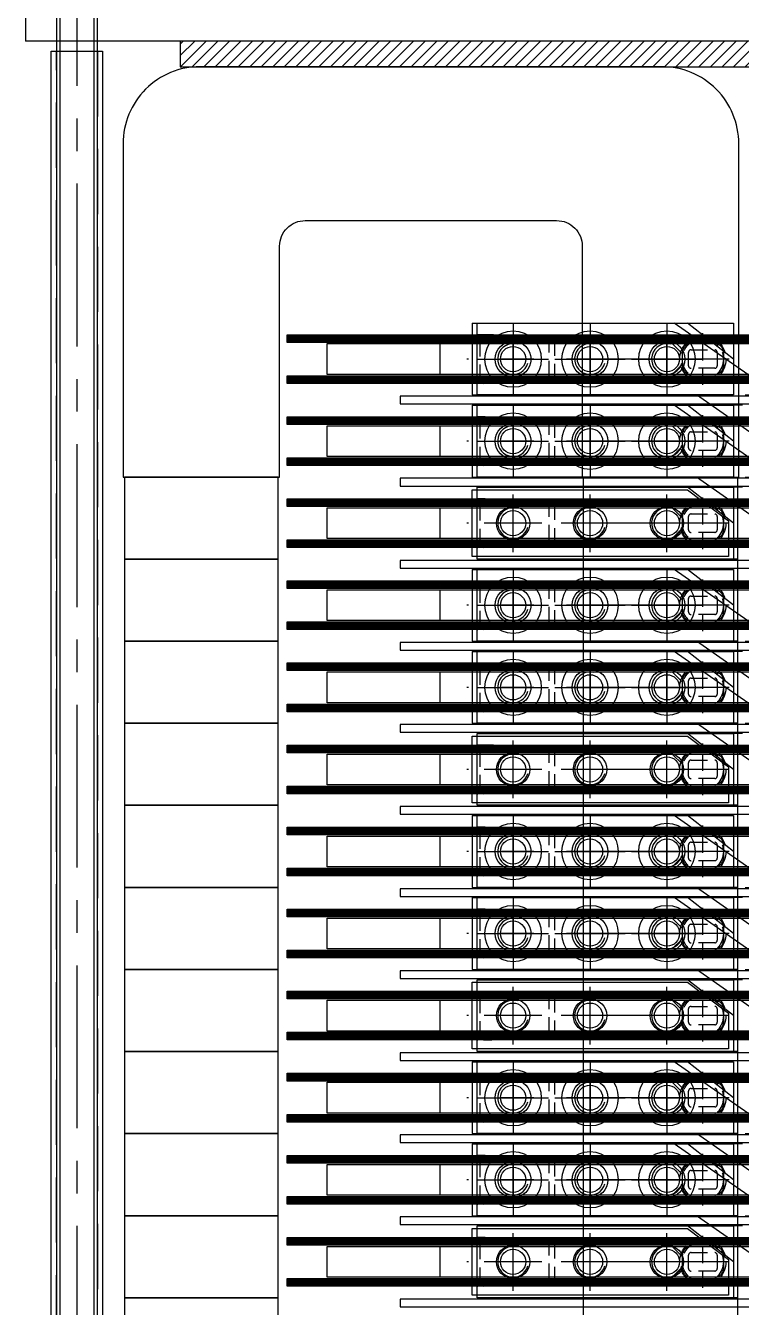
# Model space of a CAD drawing. Header units: millimetres. Extents: x 282 to 14566, y -4134 to 5341.
# Drawn here: x 9202.7 to 9342.2, y 1000.8 to 1250.6 of the extents above; entities that cross this region are included whole.
import ezdxf

# ---------------------------------------------------------------- set-up
doc = ezdxf.new("R2010")
doc.units = ezdxf.units.MM
for name, pattern in [('CENTER', [50.8, 31.75, -6.35, 6.35, -6.35]), ('CENTER2', [28.575, 19.05, -3.175, 3.175, -3.175]), ('HIDDEN', [9.525, 6.35, -3.175]), ('HIDDEN2', [4.7625, 3.175, -1.5875]), ('HIDDENX2', [19.05, 12.7, -6.35])]:
    doc.linetypes.add(name, pattern=pattern)
doc.layers.add('CENTER', color=1, linetype='CENTER')
doc.layers.add('THIN', color=3, linetype='Continuous')

# ---------------------------------------------------------------- blocks, each defined once
blk = doc.blocks.new('A$C429828F3')
at = {"color": 250}
blk.add_lwpolyline([(-182, 432), (-151.5, 432), (-151.5, 477, -0.414214), (-146.5, 482), (-97.5, 482, -0.414214), (-92.5, 477), (-92.5, 432), (-62, 432), (-62, 497, 0.414214), (-77, 512), (-167, 512, 0.414214), (-182, 497)], format="xyb", close=True, dxfattribs=at)
for points in [[(-181.75, 416), (-151.75, 416), (-151.75, 432), (-181.75, 432), (-181.75, 416)], [(-62.25, 416), (-92.25, 416), (-92.25, 432), (-62.25, 432), (-62.25, 416)], [(-181.75, 400), (-151.75, 400), (-151.75, 416), (-181.75, 416), (-181.75, 400)], [(-62.25, 400), (-92.25, 400), (-92.25, 416), (-62.25, 416), (-62.25, 400)], [(-181.75, 384), (-151.75, 384), (-151.75, 400), (-181.75, 400), (-181.75, 384)], [(-62.25, 384), (-92.25, 384), (-92.25, 400), (-62.25, 400), (-62.25, 384)], [(-181.75, 368), (-151.75, 368), (-151.75, 384), (-181.75, 384), (-181.75, 368)], [(-62.25, 368), (-92.25, 368), (-92.25, 384), (-62.25, 384), (-62.25, 368)], [(-181.75, 352), (-151.75, 352), (-151.75, 368), (-181.75, 368), (-181.75, 352)], [(-62.25, 352), (-92.25, 352), (-92.25, 368), (-62.25, 368), (-62.25, 352)], [(-181.75, 336), (-151.75, 336), (-151.75, 352), (-181.75, 352), (-181.75, 336)], [(-62.25, 336), (-92.25, 336), (-92.25, 352), (-62.25, 352), (-62.25, 336)], [(-181.75, 320), (-151.75, 320), (-151.75, 336), (-181.75, 336), (-181.75, 320)], [(-62.25, 320), (-92.25, 320), (-92.25, 336), (-62.25, 336), (-62.25, 320)], [(-181.75, 304), (-151.75, 304), (-151.75, 320), (-181.75, 320), (-181.75, 304)], [(-62.25, 304), (-92.25, 304), (-92.25, 320), (-62.25, 320), (-62.25, 304)], [(-181.75, 288), (-151.75, 288), (-151.75, 304), (-181.75, 304), (-181.75, 288)], [(-62.25, 288), (-92.25, 288), (-92.25, 304), (-62.25, 304), (-62.25, 288)], [(-181.75, 272), (-151.75, 272), (-151.75, 288), (-181.75, 288), (-181.75, 272)], [(-62.25, 272), (-92.25, 272), (-92.25, 288), (-62.25, 288), (-62.25, 272)], [(-181.75, 256), (-151.75, 256), (-151.75, 272), (-181.75, 272), (-181.75, 256)], [(-62.25, 256), (-92.25, 256), (-92.25, 272), (-62.25, 272), (-62.25, 256)]]:
    blk.add_lwpolyline(points, dxfattribs=at)
blk = doc.blocks.new('A$C45CF31D8')
at = {"color": 250}
for p, q in [((-104, 416), (-104, 430)), ((-104, 430), (-54, 430)), ((-54, 423), (-63, 430)), ((-54, 430), (-54, 416)), ((-141, 427.5, 0), (-141, 427.75, 0)), ((-141, 427.75, 0), (37, 427.75, 0)), ((-141, 427.25, 0), (-141, 427.5, 0)), ((-141, 427.5, 0), (37, 427.5, 0)), ((37, 427.5, 0), (-141, 427.5, 0)), ((37, 427.25, 0), (-141, 427.25, 0)), ((-141, 427, 0), (-141, 427.25, 0)), ((-141, 427.25, 0), (37, 427.25, 0)), ((-141, 426.75, 0), (-141, 427, 0)), ((-141, 427, 0), (37, 427, 0)), ((37, 427, 0), (-141, 427, 0)), ((-141, 426.5, 0), (-141, 426.75, 0)), ((-141, 426.75, 0), (37, 426.75, 0)), ((37, 426.75, 0), (-141, 426.75, 0)), ((-141, 426.25, 0), (-141, 426.5, 0)), ((-141, 426.5, 0), (37, 426.5, 0)), ((37, 426.5, 0), (-141, 426.5, 0)), ((37, 426.25, 0), (-141, 426.25, 0)), ((-111.25, 426), (-111.25, 420)), ((-141, 419.5, 0), (-141, 419.75, 0)), ((-141, 419.75, 0), (37, 419.75, 0)), ((-141, 419.25, 0), (-141, 419.5, 0)), ((-141, 419.5, 0), (37, 419.5, 0)), ((37, 419.5, 0), (-141, 419.5, 0)), ((37, 419.25, 0), (-141, 419.25, 0)), ((-141, 419, 0), (-141, 419.25, 0)), ((-141, 419.25, 0), (37, 419.25, 0)), ((-141, 418.75, 0), (-141, 419, 0)), ((-141, 419, 0), (37, 419, 0)), ((37, 419, 0), (-141, 419, 0)), ((37, 418.75, 0), (-141, 418.75, 0)), ((-141, 418.5, 0), (-141, 418.75, 0)), ((-141, 418.75, 0), (37, 418.75, 0)), ((-141, 418.25, 0), (-141, 418.5, 0)), ((-141, 418.5, 0), (37, 418.5, 0)), ((37, 418.5, 0), (-141, 418.5, 0)), ((37, 418.25, 0), (-141, 418.25, 0)), ((15, 415.75), (-119, 415.75)), ((-119, 415.75), (-119, 414.25)), ((-54, 416), (-104, 416)), ((-119, 414.25), (15, 414.25)), ((-104, 400), (-104, 414)), ((-104, 414), (-54, 414)), ((-54, 407), (-63, 414)), ((-54, 414), (-54, 400)), ((-141, 411.5, 0), (-141, 411.75, 0)), ((-141, 411.75, 0), (37, 411.75, 0)), ((-141, 411.25, 0), (-141, 411.5, 0)), ((-141, 411.5, 0), (37, 411.5, 0)), ((37, 411.5, 0), (-141, 411.5, 0)), ((37, 411.25, 0), (-141, 411.25, 0)), ((-141, 411, 0), (-141, 411.25, 0)), ((-141, 411.25, 0), (37, 411.25, 0)), ((-141, 410.75, 0), (-141, 411, 0)), ((-141, 411, 0), (37, 411, 0)), ((37, 411, 0), (-141, 411, 0)), ((-141, 410.5, 0), (-141, 410.75, 0)), ((-141, 410.75, 0), (37, 410.75, 0)), ((37, 410.75, 0), (-141, 410.75, 0)), ((-141, 410.25, 0), (-141, 410.5, 0)), ((-141, 410.5, 0), (37, 410.5, 0)), ((37, 410.5, 0), (-141, 410.5, 0)), ((37, 410.25, 0), (-141, 410.25, 0)), ((-111.25, 410), (-111.25, 404)), ((-141, 403.5, 0), (-141, 403.75, 0)), ((-141, 403.75, 0), (37, 403.75, 0)), ((-141, 403.25, 0), (-141, 403.5, 0)), ((-141, 403.5, 0), (37, 403.5, 0)), ((37, 403.5, 0), (-141, 403.5, 0)), ((37, 403.25, 0), (-141, 403.25, 0)), ((-141, 403, 0), (-141, 403.25, 0)), ((-141, 403.25, 0), (37, 403.25, 0)), ((-141, 402.75, 0), (-141, 403, 0)), ((-141, 403, 0), (37, 403, 0)), ((37, 403, 0), (-141, 403, 0)), ((37, 402.75, 0), (-141, 402.75, 0)), ((-141, 402.5, 0), (-141, 402.75, 0)), ((-141, 402.75, 0), (37, 402.75, 0)), ((-141, 402.25, 0), (-141, 402.5, 0)), ((-141, 402.5, 0), (37, 402.5, 0)), ((37, 402.5, 0), (-141, 402.5, 0)), ((37, 402.25, 0), (-141, 402.25, 0)), ((-54, 400), (-104, 400)), ((15, 399.75), (-119, 399.75)), ((-119, 399.75), (-119, 398.25)), ((-119, 398.25), (15, 398.25)), ((-104, 384), (-104, 398)), ((-104, 398), (-54, 398)), ((-54, 391), (-63, 398)), ((-54, 398), (-54, 384)), ((-141, 395.5, 0), (-141, 395.75, 0)), ((-141, 395.75, 0), (37, 395.75, 0)), ((-141, 395.25, 0), (-141, 395.5, 0)), ((-141, 395.5, 0), (37, 395.5, 0)), ((37, 395.5, 0), (-141, 395.5, 0)), ((37, 395.25, 0), (-141, 395.25, 0)), ((-141, 395, 0), (-141, 395.25, 0)), ((-141, 395.25, 0), (37, 395.25, 0)), ((-141, 394.75, 0), (-141, 395, 0)), ((-141, 395, 0), (37, 395, 0)), ((37, 395, 0), (-141, 395, 0)), ((-141, 394.5, 0), (-141, 394.75, 0)), ((-141, 394.75, 0), (37, 394.75, 0)), ((37, 394.75, 0), (-141, 394.75, 0)), ((-141, 394.25, 0), (-141, 394.5, 0)), ((-141, 394.5, 0), (37, 394.5, 0)), ((37, 394.5, 0), (-141, 394.5, 0)), ((37, 394.25, 0), (-141, 394.25, 0)), ((-111.25, 394), (-111.25, 388)), ((-141, 387.5, 0), (-141, 387.75, 0)), ((-141, 387.75, 0), (37, 387.75, 0)), ((-141, 387.25, 0), (-141, 387.5, 0)), ((-141, 387.5, 0), (37, 387.5, 0)), ((37, 387.5, 0), (-141, 387.5, 0)), ((37, 387.25, 0), (-141, 387.25, 0)), ((-141, 387, 0), (-141, 387.25, 0)), ((-141, 387.25, 0), (37, 387.25, 0)), ((-141, 386.75, 0), (-141, 387, 0)), ((-141, 387, 0), (37, 387, 0)), ((37, 387, 0), (-141, 387, 0)), ((37, 386.75, 0), (-141, 386.75, 0)), ((-141, 386.5, 0), (-141, 386.75, 0)), ((-141, 386.75, 0), (37, 386.75, 0)), ((-141, 386.25, 0), (-141, 386.5, 0)), ((-141, 386.5, 0), (37, 386.5, 0)), ((37, 386.5, 0), (-141, 386.5, 0)), ((37, 386.25, 0), (-141, 386.25, 0)), ((15, 383.75), (-119, 383.75)), ((-119, 383.75), (-119, 382.25)), ((-54, 384), (-104, 384)), ((-119, 382.25), (15, 382.25)), ((-104, 368), (-104, 382)), ((-104, 382), (-54, 382)), ((-54, 375), (-63, 382)), ((-54, 382), (-54, 368)), ((-141, 379.5, 0), (-141, 379.75, 0)), ((-141, 379.75, 0), (37, 379.75, 0)), ((-141, 379.25, 0), (-141, 379.5, 0)), ((-141, 379.5, 0), (37, 379.5, 0)), ((37, 379.5, 0), (-141, 379.5, 0)), ((37, 379.25, 0), (-141, 379.25, 0)), ((-141, 379, 0), (-141, 379.25, 0)), ((-141, 379.25, 0), (37, 379.25, 0)), ((-141, 378.75, 0), (-141, 379, 0)), ((-141, 379, 0), (37, 379, 0)), ((37, 379, 0), (-141, 379, 0)), ((-141, 378.5, 0), (-141, 378.75, 0)), ((-141, 378.75, 0), (37, 378.75, 0)), ((37, 378.75, 0), (-141, 378.75, 0)), ((-141, 378.25, 0), (-141, 378.5, 0)), ((-141, 378.5, 0), (37, 378.5, 0)), ((37, 378.5, 0), (-141, 378.5, 0)), ((37, 378.25, 0), (-141, 378.25, 0)), ((-111.25, 378), (-111.25, 372)), ((-141, 371.5, 0), (-141, 371.75, 0)), ((-141, 371.75, 0), (37, 371.75, 0)), ((-141, 371.25, 0), (-141, 371.5, 0)), ((-141, 371.5, 0), (37, 371.5, 0)), ((37, 371.5, 0), (-141, 371.5, 0)), ((37, 371.25, 0), (-141, 371.25, 0)), ((-141, 371, 0), (-141, 371.25, 0)), ((-141, 371.25, 0), (37, 371.25, 0)), ((-141, 370.75, 0), (-141, 371, 0)), ((-141, 371, 0), (37, 371, 0)), ((37, 371, 0), (-141, 371, 0)), ((37, 370.75, 0), (-141, 370.75, 0)), ((-141, 370.5, 0), (-141, 370.75, 0)), ((-141, 370.75, 0), (37, 370.75, 0)), ((-141, 370.25, 0), (-141, 370.5, 0)), ((-141, 370.5, 0), (37, 370.5, 0)), ((37, 370.5, 0), (-141, 370.5, 0)), ((37, 370.25, 0), (-141, 370.25, 0)), ((15, 367.75), (-119, 367.75)), ((-119, 367.75), (-119, 366.25)), ((-54, 368), (-104, 368)), ((-119, 366.25), (15, 366.25)), ((-104, 352), (-104, 366)), ((-104, 366), (-54, 366)), ((-54, 359), (-63, 366)), ((-54, 366), (-54, 352)), ((-141, 363.5, 0), (-141, 363.75, 0)), ((-141, 363.75, 0), (37, 363.75, 0)), ((-141, 363.25, 0), (-141, 363.5, 0)), ((-141, 363.5, 0), (37, 363.5, 0)), ((37, 363.5, 0), (-141, 363.5, 0)), ((37, 363.25, 0), (-141, 363.25, 0)), ((-141, 363, 0), (-141, 363.25, 0)), ((-141, 363.25, 0), (37, 363.25, 0)), ((-141, 362.75, 0), (-141, 363, 0)), ((-141, 363, 0), (37, 363, 0)), ((37, 363, 0), (-141, 363, 0)), ((-141, 362.5, 0), (-141, 362.75, 0)), ((-141, 362.75, 0), (37, 362.75, 0)), ((37, 362.75, 0), (-141, 362.75, 0)), ((-141, 362.25, 0), (-141, 362.5, 0)), ((-141, 362.5, 0), (37, 362.5, 0)), ((37, 362.5, 0), (-141, 362.5, 0)), ((37, 362.25, 0), (-141, 362.25, 0)), ((-111.25, 362), (-111.25, 356)), ((-141, 355.5, 0), (-141, 355.75, 0)), ((-141, 355.75, 0), (37, 355.75, 0)), ((-141, 355.25, 0), (-141, 355.5, 0)), ((-141, 355.5, 0), (37, 355.5, 0)), ((37, 355.5, 0), (-141, 355.5, 0)), ((37, 355.25, 0), (-141, 355.25, 0)), ((-141, 355, 0), (-141, 355.25, 0)), ((-141, 355.25, 0), (37, 355.25, 0)), ((-141, 354.75, 0), (-141, 355, 0)), ((-141, 355, 0), (37, 355, 0)), ((37, 355, 0), (-141, 355, 0)), ((37, 354.75, 0), (-141, 354.75, 0)), ((-141, 354.5, 0), (-141, 354.75, 0)), ((-141, 354.75, 0), (37, 354.75, 0)), ((-141, 354.25, 0), (-141, 354.5, 0)), ((-141, 354.5, 0), (37, 354.5, 0)), ((37, 354.5, 0), (-141, 354.5, 0)), ((37, 354.25, 0), (-141, 354.25, 0)), ((15, 351.75), (-119, 351.75)), ((-119, 351.75), (-119, 350.25)), ((-119, 350.25), (15, 350.25)), ((-54, 352), (-104, 352)), ((-104, 336), (-104, 350)), ((-104, 350), (-54, 350)), ((-54, 343), (-63, 350)), ((-54, 350), (-54, 336)), ((-141, 347.5, 0), (-141, 347.75, 0)), ((-141, 347.75, 0), (37, 347.75, 0)), ((-141, 347.25, 0), (-141, 347.5, 0)), ((-141, 347.5, 0), (37, 347.5, 0)), ((37, 347.5, 0), (-141, 347.5, 0)), ((37, 347.25, 0), (-141, 347.25, 0)), ((-141, 347, 0), (-141, 347.25, 0)), ((-141, 347.25, 0), (37, 347.25, 0)), ((-141, 346.75, 0), (-141, 347, 0)), ((-141, 347, 0), (37, 347, 0)), ((37, 347, 0), (-141, 347, 0)), ((-141, 346.5, 0), (-141, 346.75, 0)), ((-141, 346.75, 0), (37, 346.75, 0)), ((37, 346.75, 0), (-141, 346.75, 0)), ((-141, 346.25, 0), (-141, 346.5, 0)), ((-141, 346.5, 0), (37, 346.5, 0)), ((37, 346.5, 0), (-141, 346.5, 0)), ((37, 346.25, 0), (-141, 346.25, 0)), ((-111.25, 346), (-111.25, 340)), ((-141, 339.5, 0), (-141, 339.75, 0)), ((-141, 339.75, 0), (37, 339.75, 0)), ((-141, 339.25, 0), (-141, 339.5, 0)), ((-141, 339.5, 0), (37, 339.5, 0)), ((37, 339.5, 0), (-141, 339.5, 0)), ((37, 339.25, 0), (-141, 339.25, 0)), ((-141, 339, 0), (-141, 339.25, 0)), ((-141, 339.25, 0), (37, 339.25, 0)), ((-141, 338.75, 0), (-141, 339, 0)), ((-141, 339, 0), (37, 339, 0)), ((37, 339, 0), (-141, 339, 0)), ((37, 338.75, 0), (-141, 338.75, 0)), ((-141, 338.5, 0), (-141, 338.75, 0)), ((-141, 338.75, 0), (37, 338.75, 0)), ((-141, 338.25, 0), (-141, 338.5, 0)), ((-141, 338.5, 0), (37, 338.5, 0)), ((37, 338.5, 0), (-141, 338.5, 0)), ((37, 338.25, 0), (-141, 338.25, 0)), ((15, 335.75), (-119, 335.75)), ((-119, 335.75), (-119, 334.25)), ((-54, 336), (-104, 336)), ((-119, 334.25), (15, 334.25)), ((-104, 320), (-104, 334)), ((-104, 334), (-54, 334)), ((-54, 327), (-63, 334)), ((-54, 334), (-54, 320)), ((-141, 331.5, 0), (-141, 331.75, 0)), ((-141, 331.75, 0), (37, 331.75, 0)), ((-141, 331.25, 0), (-141, 331.5, 0)), ((-141, 331.5, 0), (37, 331.5, 0)), ((37, 331.5, 0), (-141, 331.5, 0)), ((37, 331.25, 0), (-141, 331.25, 0)), ((-141, 331, 0), (-141, 331.25, 0)), ((-141, 331.25, 0), (37, 331.25, 0)), ((-141, 330.75, 0), (-141, 331, 0)), ((-141, 331, 0), (37, 331, 0)), ((37, 331, 0), (-141, 331, 0)), ((-141, 330.5, 0), (-141, 330.75, 0)), ((-141, 330.75, 0), (37, 330.75, 0)), ((37, 330.75, 0), (-141, 330.75, 0)), ((-141, 330.25, 0), (-141, 330.5, 0)), ((-141, 330.5, 0), (37, 330.5, 0)), ((37, 330.5, 0), (-141, 330.5, 0)), ((37, 330.25, 0), (-141, 330.25, 0)), ((-111.25, 330), (-111.25, 324)), ((-141, 323.5, 0), (-141, 323.75, 0)), ((-141, 323.75, 0), (37, 323.75, 0)), ((-141, 323.25, 0), (-141, 323.5, 0)), ((-141, 323.5, 0), (37, 323.5, 0)), ((37, 323.5, 0), (-141, 323.5, 0)), ((37, 323.25, 0), (-141, 323.25, 0)), ((-141, 323, 0), (-141, 323.25, 0)), ((-141, 323.25, 0), (37, 323.25, 0)), ((-141, 322.75, 0), (-141, 323, 0)), ((-141, 323, 0), (37, 323, 0)), ((37, 323, 0), (-141, 323, 0)), ((37, 322.75, 0), (-141, 322.75, 0)), ((-141, 322.5, 0), (-141, 322.75, 0)), ((-141, 322.75, 0), (37, 322.75, 0)), ((-141, 322.25, 0), (-141, 322.5, 0)), ((-141, 322.5, 0), (37, 322.5, 0)), ((37, 322.5, 0), (-141, 322.5, 0)), ((37, 322.25, 0), (-141, 322.25, 0)), ((-54, 320), (-104, 320)), ((15, 319.75), (-119, 319.75)), ((-119, 319.75), (-119, 318.25)), ((-119, 318.25), (15, 318.25)), ((-104, 304), (-104, 318)), ((-104, 318), (-54, 318)), ((-54, 311), (-63, 318)), ((-54, 318), (-54, 304)), ((-141, 315.5, 0), (-141, 315.75, 0)), ((-141, 315.75, 0), (37, 315.75, 0)), ((-141, 315.25, 0), (-141, 315.5, 0)), ((-141, 315.5, 0), (37, 315.5, 0)), ((37, 315.5, 0), (-141, 315.5, 0)), ((37, 315.25, 0), (-141, 315.25, 0)), ((-141, 315, 0), (-141, 315.25, 0)), ((-141, 315.25, 0), (37, 315.25, 0)), ((-141, 314.75, 0), (-141, 315, 0)), ((-141, 315, 0), (37, 315, 0)), ((37, 315, 0), (-141, 315, 0)), ((-141, 314.5, 0), (-141, 314.75, 0)), ((-141, 314.75, 0), (37, 314.75, 0)), ((37, 314.75, 0), (-141, 314.75, 0)), ((-141, 314.25, 0), (-141, 314.5, 0)), ((-141, 314.5, 0), (37, 314.5, 0)), ((37, 314.5, 0), (-141, 314.5, 0)), ((37, 314.25, 0), (-141, 314.25, 0)), ((-111.25, 314), (-111.25, 308)), ((-141, 307.5, 0), (-141, 307.75, 0)), ((-141, 307.75, 0), (37, 307.75, 0)), ((-141, 307.25, 0), (-141, 307.5, 0)), ((-141, 307.5, 0), (37, 307.5, 0)), ((37, 307.5, 0), (-141, 307.5, 0)), ((37, 307.25, 0), (-141, 307.25, 0)), ((-141, 307, 0), (-141, 307.25, 0)), ((-141, 307.25, 0), (37, 307.25, 0)), ((-141, 306.75, 0), (-141, 307, 0)), ((-141, 307, 0), (37, 307, 0)), ((37, 307, 0), (-141, 307, 0)), ((37, 306.75, 0), (-141, 306.75, 0)), ((-141, 306.5, 0), (-141, 306.75, 0)), ((-141, 306.75, 0), (37, 306.75, 0)), ((-141, 306.25, 0), (-141, 306.5, 0)), ((-141, 306.5, 0), (37, 306.5, 0)), ((37, 306.5, 0), (-141, 306.5, 0)), ((37, 306.25, 0), (-141, 306.25, 0)), ((15, 303.75), (-119, 303.75)), ((-119, 303.75), (-119, 302.25)), ((-54, 304), (-104, 304)), ((-119, 302.25), (15, 302.25)), ((-104, 288), (-104, 302)), ((-104, 302), (-54, 302)), ((-54, 295), (-63, 302)), ((-54, 302), (-54, 288)), ((-141, 299.5, 0), (-141, 299.75, 0)), ((-141, 299.75, 0), (37, 299.75, 0)), ((-141, 299.25, 0), (-141, 299.5, 0)), ((-141, 299.5, 0), (37, 299.5, 0)), ((37, 299.5, 0), (-141, 299.5, 0)), ((37, 299.25, 0), (-141, 299.25, 0)), ((-141, 299, 0), (-141, 299.25, 0)), ((-141, 299.25, 0), (37, 299.25, 0)), ((-141, 298.75, 0), (-141, 299, 0)), ((-141, 299, 0), (37, 299, 0)), ((37, 299, 0), (-141, 299, 0)), ((-141, 298.5, 0), (-141, 298.75, 0)), ((-141, 298.75, 0), (37, 298.75, 0)), ((37, 298.75, 0), (-141, 298.75, 0)), ((-141, 298.25, 0), (-141, 298.5, 0)), ((-141, 298.5, 0), (37, 298.5, 0)), ((37, 298.5, 0), (-141, 298.5, 0)), ((37, 298.25, 0), (-141, 298.25, 0)), ((-111.25, 298), (-111.25, 292)), ((-141, 291.5, 0), (-141, 291.75, 0)), ((-141, 291.75, 0), (37, 291.75, 0)), ((-141, 291.25, 0), (-141, 291.5, 0)), ((-141, 291.5, 0), (37, 291.5, 0)), ((37, 291.5, 0), (-141, 291.5, 0)), ((37, 291.25, 0), (-141, 291.25, 0)), ((-141, 291, 0), (-141, 291.25, 0)), ((-141, 291.25, 0), (37, 291.25, 0)), ((-141, 290.75, 0), (-141, 291, 0)), ((-141, 291, 0), (37, 291, 0)), ((37, 291, 0), (-141, 291, 0)), ((37, 290.75, 0), (-141, 290.75, 0)), ((-141, 290.5, 0), (-141, 290.75, 0)), ((-141, 290.75, 0), (37, 290.75, 0)), ((-141, 290.25, 0), (-141, 290.5, 0)), ((-141, 290.5, 0), (37, 290.5, 0)), ((37, 290.5, 0), (-141, 290.5, 0)), ((37, 290.25, 0), (-141, 290.25, 0)), ((15, 287.75), (-119, 287.75)), ((-119, 287.75), (-119, 286.25)), ((-54, 288), (-104, 288)), ((-119, 286.25), (15, 286.25)), ((-104, 272), (-104, 286)), ((-104, 286), (-54, 286)), ((-54, 279), (-63, 286)), ((-54, 286), (-54, 272)), ((-141, 283.5, 0), (-141, 283.75, 0)), ((-141, 283.75, 0), (37, 283.75, 0)), ((-141, 283.25, 0), (-141, 283.5, 0)), ((-141, 283.5, 0), (37, 283.5, 0)), ((37, 283.5, 0), (-141, 283.5, 0)), ((37, 283.25, 0), (-141, 283.25, 0)), ((-141, 283, 0), (-141, 283.25, 0)), ((-141, 283.25, 0), (37, 283.25, 0)), ((-141, 282.75, 0), (-141, 283, 0)), ((-141, 283, 0), (37, 283, 0)), ((37, 283, 0), (-141, 283, 0)), ((-141, 282.5, 0), (-141, 282.75, 0)), ((-141, 282.75, 0), (37, 282.75, 0)), ((37, 282.75, 0), (-141, 282.75, 0)), ((-141, 282.25, 0), (-141, 282.5, 0)), ((-141, 282.5, 0), (37, 282.5, 0)), ((37, 282.5, 0), (-141, 282.5, 0)), ((37, 282.25, 0), (-141, 282.25, 0)), ((-111.25, 282), (-111.25, 276)), ((-141, 275.5, 0), (-141, 275.75, 0)), ((-141, 275.75, 0), (37, 275.75, 0)), ((-141, 275.25, 0), (-141, 275.5, 0)), ((-141, 275.5, 0), (37, 275.5, 0)), ((37, 275.5, 0), (-141, 275.5, 0)), ((37, 275.25, 0), (-141, 275.25, 0)), ((-141, 275, 0), (-141, 275.25, 0)), ((-141, 275.25, 0), (37, 275.25, 0)), ((-141, 274.75, 0), (-141, 275, 0)), ((-141, 275, 0), (37, 275, 0)), ((37, 275, 0), (-141, 275, 0)), ((37, 274.75, 0), (-141, 274.75, 0)), ((-141, 274.5, 0), (-141, 274.75, 0)), ((-141, 274.75, 0), (37, 274.75, 0)), ((-141, 274.25, 0), (-141, 274.5, 0)), ((-141, 274.5, 0), (37, 274.5, 0)), ((37, 274.5, 0), (-141, 274.5, 0)), ((37, 274.25, 0), (-141, 274.25, 0)), ((15, 271.75), (-119, 271.75)), ((-119, 271.75), (-119, 270.25)), ((-119, 270.25), (15, 270.25)), ((-54, 272), (-104, 272)), ((-104, 256), (-104, 270)), ((-104, 270), (-54, 270)), ((-54, 263), (-63, 270)), ((-54, 270), (-54, 256)), ((-141, 267.5, 0), (-141, 267.75, 0)), ((-141, 267.75, 0), (37, 267.75, 0)), ((-141, 267.25, 0), (-141, 267.5, 0)), ((-141, 267.5, 0), (37, 267.5, 0)), ((37, 267.5, 0), (-141, 267.5, 0)), ((37, 267.25, 0), (-141, 267.25, 0)), ((-141, 267, 0), (-141, 267.25, 0)), ((-141, 267.25, 0), (37, 267.25, 0)), ((-141, 266.75, 0), (-141, 267, 0)), ((-141, 267, 0), (37, 267, 0)), ((37, 267, 0), (-141, 267, 0)), ((-141, 266.5, 0), (-141, 266.75, 0)), ((-141, 266.75, 0), (37, 266.75, 0)), ((37, 266.75, 0), (-141, 266.75, 0)), ((-141, 266.25, 0), (-141, 266.5, 0)), ((-141, 266.5, 0), (37, 266.5, 0)), ((37, 266.5, 0), (-141, 266.5, 0)), ((37, 266.25, 0), (-141, 266.25, 0)), ((-111.25, 266), (-111.25, 260)), ((-141, 259.5, 0), (-141, 259.75, 0)), ((-141, 259.75, 0), (37, 259.75, 0)), ((-141, 259.25, 0), (-141, 259.5, 0)), ((-141, 259.5, 0), (37, 259.5, 0)), ((37, 259.5, 0), (-141, 259.5, 0)), ((37, 259.25, 0), (-141, 259.25, 0)), ((-141, 259, 0), (-141, 259.25, 0)), ((-141, 259.25, 0), (37, 259.25, 0)), ((-141, 258.75, 0), (-141, 259, 0)), ((-141, 259, 0), (37, 259, 0)), ((37, 259, 0), (-141, 259, 0)), ((37, 258.75, 0), (-141, 258.75, 0)), ((-141, 258.5, 0), (-141, 258.75, 0)), ((-141, 258.75, 0), (37, 258.75, 0)), ((-141, 258.25, 0), (-141, 258.5, 0)), ((-141, 258.5, 0), (37, 258.5, 0)), ((37, 258.5, 0), (-141, 258.5, 0)), ((37, 258.25, 0), (-141, 258.25, 0)), ((15, 255.75), (-119, 255.75)), ((-119, 255.75), (-119, 254.25)), ((-54, 256), (-104, 256)), ((-119, 254.25), (15, 254.25)), ((-104, 240), (-104, 254)), ((-104, 254), (-54, 254)), ((-54, 247), (-63, 254)), ((-54, 254), (-54, 240)), ((-141, 251.5, 0), (-141, 251.75, 0)), ((-141, 251.75, 0), (37, 251.75, 0)), ((-141, 251.25, 0), (-141, 251.5, 0)), ((-141, 251.5, 0), (37, 251.5, 0)), ((37, 251.5, 0), (-141, 251.5, 0)), ((37, 251.25, 0), (-141, 251.25, 0)), ((-141, 251, 0), (-141, 251.25, 0)), ((-141, 251.25, 0), (37, 251.25, 0)), ((-141, 250.75, 0), (-141, 251, 0)), ((-141, 251, 0), (37, 251, 0)), ((37, 251, 0), (-141, 251, 0)), ((-141, 250.5, 0), (-141, 250.75, 0)), ((-141, 250.75, 0), (37, 250.75, 0)), ((37, 250.75, 0), (-141, 250.75, 0)), ((-141, 250.25, 0), (-141, 250.5, 0)), ((-141, 250.5, 0), (37, 250.5, 0)), ((37, 250.5, 0), (-141, 250.5, 0)), ((37, 250.25, 0), (-141, 250.25, 0)), ((-111.25, 250), (-111.25, 244)), ((-141, 243.5, 0), (-141, 243.75, 0)), ((-141, 243.75, 0), (37, 243.75, 0)), ((-141, 243.25, 0), (-141, 243.5, 0)), ((-141, 243.5, 0), (37, 243.5, 0)), ((37, 243.5, 0), (-141, 243.5, 0)), ((37, 243.25, 0), (-141, 243.25, 0)), ((-141, 243, 0), (-141, 243.25, 0)), ((-141, 243.25, 0), (37, 243.25, 0)), ((-141, 242.75, 0), (-141, 243, 0)), ((-141, 243, 0), (37, 243, 0)), ((37, 243, 0), (-141, 243, 0)), ((37, 242.75, 0), (-141, 242.75, 0)), ((-141, 242.5, 0), (-141, 242.75, 0)), ((-141, 242.75, 0), (37, 242.75, 0)), ((-141, 242.25, 0), (-141, 242.5, 0)), ((-141, 242.5, 0), (37, 242.5, 0)), ((37, 242.5, 0), (-141, 242.5, 0)), ((37, 242.25, 0), (-141, 242.25, 0)), ((-54, 240), (-104, 240)), ((15, 239.75), (-119, 239.75)), ((-119, 239.75), (-119, 238.25)), ((-119, 238.25), (15, 238.25))]:
    blk.add_line(p, q, dxfattribs=at)
at = {"color": 250, "linetype": 'HIDDEN2'}
for p, q in [((-103.4, 427.26), (-104, 427.86)), ((-104, 427.86), (-90, 427.43)), ((-90, 427.43), (-88.94, 426.81)), ((-90, 427.43), (-90, 418.57)), ((-85, 427.5), (-85, 427.75)), ((-85, 427.25), (-85, 427.5)), ((-60, 417.96), (-60, 428.04)), ((-104, 427.28), (-88.94, 426.81)), ((-104, 427), (-60.28, 427)), ((-103.4, 418.74), (-103.4, 427.26)), ((-88.94, 426.81), (-88.94, 419.19)), ((-85, 427), (-85, 427.25)), ((-85, 426.75), (-85, 427)), ((-85, 426.5), (-85, 426.75)), ((-85, 426.25), (-85, 426.5)), ((-62.3, 426), (-57.7, 426)), ((-62.3, 424.8), (-57.7, 424.8)), ((-54.96, 423), (-65.04, 423)), ((-64, 421.7), (-64, 424.3)), ((-62.8, 421.7), (-62.8, 424.3)), ((-57.2, 424.3), (-57.2, 421.7)), ((-56, 424.3), (-56, 421.7)), ((-57.7, 421.2), (-62.3, 421.2)), ((-57.7, 420), (-62.3, 420)), ((-88.94, 419.19), (-104, 418.72)), ((-104, 419), (-60, 419)), ((-104, 418.14), (-103.4, 418.74)), ((-90, 418.57), (-104, 418.14)), ((-88.94, 419.19), (-90, 418.57)), ((-85, 419.5), (-85, 419.75)), ((-85, 419.25), (-85, 419.5)), ((-85, 419), (-85, 419.25)), ((-85, 418.75), (-85, 419)), ((-85, 418.5), (-85, 418.75)), ((-85, 418.25), (-85, 418.5)), ((-103.4, 411.26), (-104, 411.86)), ((-104, 411.86), (-90, 411.43)), ((-104, 411.28), (-88.94, 410.81)), ((-104, 411), (-60.28, 411)), ((-103.4, 402.74), (-103.4, 411.26)), ((-90, 411.43), (-88.94, 410.81)), ((-90, 411.43), (-90, 402.57)), ((-88.94, 410.81), (-88.94, 403.19)), ((-85, 411.5), (-85, 411.75)), ((-85, 411.25), (-85, 411.5)), ((-85, 411), (-85, 411.25)), ((-85, 410.75), (-85, 411)), ((-85, 410.5), (-85, 410.75)), ((-85, 410.25), (-85, 410.5)), ((-62.3, 410), (-57.7, 410)), ((-60, 401.96), (-60, 412.04)), ((-64, 405.7), (-64, 408.3)), ((-62.8, 405.7), (-62.8, 408.3)), ((-62.3, 408.8), (-57.7, 408.8)), ((-57.2, 408.3), (-57.2, 405.7)), ((-56, 408.3), (-56, 405.7)), ((-54.96, 407), (-65.04, 407)), ((-57.7, 405.2), (-62.3, 405.2)), ((-88.94, 403.19), (-104, 402.72)), ((-104, 403), (-60, 403)), ((-104, 402.14), (-103.4, 402.74)), ((-90, 402.57), (-104, 402.14)), ((-88.94, 403.19), (-90, 402.57)), ((-85, 403.5), (-85, 403.75)), ((-85, 403.25), (-85, 403.5)), ((-85, 403), (-85, 403.25)), ((-85, 402.75), (-85, 403)), ((-85, 402.5), (-85, 402.75)), ((-85, 402.25), (-85, 402.5)), ((-57.7, 404), (-62.3, 404)), ((-103.4, 395.26), (-104, 395.86)), ((-104, 395.86), (-90, 395.43)), ((-104, 395.28), (-88.94, 394.81)), ((-104, 395), (-60.28, 395)), ((-103.4, 386.74), (-103.4, 395.26)), ((-90, 395.43), (-88.94, 394.81)), ((-90, 395.43), (-90, 386.57)), ((-88.94, 394.81), (-88.94, 387.19)), ((-85, 395.5), (-85, 395.75)), ((-85, 395.25), (-85, 395.5)), ((-85, 395), (-85, 395.25)), ((-85, 394.75), (-85, 395)), ((-60, 385.96), (-60, 396.04)), ((-85, 394.5), (-85, 394.75)), ((-85, 394.25), (-85, 394.5)), ((-62.3, 394), (-57.7, 394)), ((-62.3, 392.8), (-57.7, 392.8)), ((-54.96, 391), (-65.04, 391)), ((-64, 389.7), (-64, 392.3)), ((-62.8, 389.7), (-62.8, 392.3)), ((-57.2, 392.3), (-57.2, 389.7)), ((-56, 392.3), (-56, 389.7)), ((-85, 387.5), (-85, 387.75)), ((-85, 387.25), (-85, 387.5)), ((-57.7, 389.2), (-62.3, 389.2)), ((-57.7, 388), (-62.3, 388)), ((-88.94, 387.19), (-104, 386.72)), ((-104, 387), (-60, 387)), ((-104, 386.14), (-103.4, 386.74)), ((-90, 386.57), (-104, 386.14)), ((-88.94, 387.19), (-90, 386.57)), ((-85, 387), (-85, 387.25)), ((-85, 386.75), (-85, 387)), ((-85, 386.5), (-85, 386.75)), ((-85, 386.25), (-85, 386.5)), ((-103.4, 379.26), (-104, 379.86)), ((-104, 379.86), (-90, 379.43)), ((-60, 369.96), (-60, 380.04)), ((-104, 379.28), (-88.94, 378.81)), ((-104, 379), (-60.28, 379)), ((-103.4, 370.74), (-103.4, 379.26)), ((-90, 379.43), (-88.94, 378.81)), ((-90, 379.43), (-90, 370.57)), ((-88.94, 378.81), (-88.94, 371.19)), ((-85, 379.5), (-85, 379.75)), ((-85, 379.25), (-85, 379.5)), ((-85, 379), (-85, 379.25)), ((-85, 378.75), (-85, 379)), ((-85, 378.5), (-85, 378.75)), ((-85, 378.25), (-85, 378.5)), ((-62.3, 378), (-57.7, 378)), ((-54.96, 375), (-65.04, 375)), ((-64, 373.7), (-64, 376.3)), ((-62.8, 373.7), (-62.8, 376.3)), ((-62.3, 376.8), (-57.7, 376.8)), ((-57.2, 376.3), (-57.2, 373.7)), ((-56, 376.3), (-56, 373.7)), ((-57.7, 373.2), (-62.3, 373.2)), ((-88.94, 371.19), (-104, 370.72)), ((-104, 371), (-60, 371)), ((-104, 370.14), (-103.4, 370.74)), ((-90, 370.57), (-104, 370.14)), ((-88.94, 371.19), (-90, 370.57)), ((-85, 371.5), (-85, 371.75)), ((-85, 371.25), (-85, 371.5)), ((-85, 371), (-85, 371.25)), ((-85, 370.75), (-85, 371)), ((-85, 370.5), (-85, 370.75)), ((-85, 370.25), (-85, 370.5)), ((-57.7, 372), (-62.3, 372)), ((-103.4, 363.26), (-104, 363.86)), ((-104, 363.86), (-90, 363.43)), ((-104, 363.28), (-88.94, 362.81)), ((-104, 363), (-60.28, 363)), ((-103.4, 354.74), (-103.4, 363.26)), ((-90, 363.43), (-88.94, 362.81)), ((-90, 363.43), (-90, 354.57)), ((-88.94, 362.81), (-88.94, 355.19)), ((-85, 363.5), (-85, 363.75)), ((-85, 363.25), (-85, 363.5)), ((-85, 363), (-85, 363.25)), ((-85, 362.75), (-85, 363)), ((-85, 362.5), (-85, 362.75)), ((-85, 362.25), (-85, 362.5)), ((-60, 353.96), (-60, 364.04)), ((-64, 357.7), (-64, 360.3)), ((-62.8, 357.7), (-62.8, 360.3)), ((-62.3, 362), (-57.7, 362)), ((-62.3, 360.8), (-57.7, 360.8)), ((-57.2, 360.3), (-57.2, 357.7)), ((-56, 360.3), (-56, 357.7)), ((-54.96, 359), (-65.04, 359)), ((-88.94, 355.19), (-104, 354.72)), ((-104, 355), (-60, 355)), ((-88.94, 355.19), (-90, 354.57)), ((-85, 355.5), (-85, 355.75)), ((-85, 355.25), (-85, 355.5)), ((-85, 355), (-85, 355.25)), ((-85, 354.75), (-85, 355)), ((-57.7, 357.2), (-62.3, 357.2)), ((-57.7, 356), (-62.3, 356)), ((-104, 354.14), (-103.4, 354.74)), ((-90, 354.57), (-104, 354.14)), ((-85, 354.5), (-85, 354.75)), ((-85, 354.25), (-85, 354.5)), ((-103.4, 347.26), (-104, 347.86)), ((-104, 347.86), (-90, 347.43)), ((-90, 347.43), (-88.94, 346.81)), ((-90, 347.43), (-90, 338.57)), ((-85, 347.5), (-85, 347.75)), ((-85, 347.25), (-85, 347.5)), ((-60, 337.96), (-60, 348.04)), ((-104, 347.28), (-88.94, 346.81)), ((-104, 347), (-60.28, 347)), ((-103.4, 338.74), (-103.4, 347.26)), ((-88.94, 346.81), (-88.94, 339.19)), ((-85, 347), (-85, 347.25)), ((-85, 346.75), (-85, 347)), ((-85, 346.5), (-85, 346.75)), ((-85, 346.25), (-85, 346.5)), ((-62.3, 346), (-57.7, 346)), ((-54.96, 343), (-65.04, 343)), ((-64, 341.7), (-64, 344.3)), ((-62.8, 341.7), (-62.8, 344.3)), ((-62.3, 344.8), (-57.7, 344.8)), ((-57.2, 344.3), (-57.2, 341.7)), ((-56, 344.3), (-56, 341.7)), ((-57.7, 341.2), (-62.3, 341.2)), ((-57.7, 340), (-62.3, 340)), ((-88.94, 339.19), (-104, 338.72)), ((-104, 339), (-60, 339)), ((-104, 338.14), (-103.4, 338.74)), ((-90, 338.57), (-104, 338.14)), ((-88.94, 339.19), (-90, 338.57)), ((-85, 339.5), (-85, 339.75)), ((-85, 339.25), (-85, 339.5)), ((-85, 339), (-85, 339.25)), ((-85, 338.75), (-85, 339)), ((-85, 338.5), (-85, 338.75)), ((-85, 338.25), (-85, 338.5)), ((-103.4, 331.26), (-104, 331.86)), ((-104, 331.86), (-90, 331.43)), ((-104, 331.28), (-88.94, 330.81)), ((-104, 331), (-60.28, 331)), ((-103.4, 322.74), (-103.4, 331.26)), ((-90, 331.43), (-88.94, 330.81)), ((-90, 331.43), (-90, 322.57)), ((-88.94, 330.81), (-88.94, 323.19)), ((-85, 331.5), (-85, 331.75)), ((-85, 331.25), (-85, 331.5)), ((-85, 331), (-85, 331.25)), ((-85, 330.75), (-85, 331)), ((-85, 330.5), (-85, 330.75)), ((-85, 330.25), (-85, 330.5)), ((-62.3, 330), (-57.7, 330)), ((-60, 321.96), (-60, 332.04)), ((-64, 325.7), (-64, 328.3)), ((-62.8, 325.7), (-62.8, 328.3)), ((-62.3, 328.8), (-57.7, 328.8)), ((-57.2, 328.3), (-57.2, 325.7)), ((-56, 328.3), (-56, 325.7)), ((-54.96, 327), (-65.04, 327)), ((-57.7, 325.2), (-62.3, 325.2)), ((-88.94, 323.19), (-104, 322.72)), ((-104, 323), (-60, 323)), ((-104, 322.14), (-103.4, 322.74)), ((-90, 322.57), (-104, 322.14)), ((-88.94, 323.19), (-90, 322.57)), ((-85, 323.5), (-85, 323.75)), ((-85, 323.25), (-85, 323.5)), ((-85, 323), (-85, 323.25)), ((-85, 322.75), (-85, 323)), ((-85, 322.5), (-85, 322.75)), ((-85, 322.25), (-85, 322.5)), ((-57.7, 324), (-62.3, 324)), ((-103.4, 315.26), (-104, 315.86)), ((-104, 315.86), (-90, 315.43)), ((-104, 315.28), (-88.94, 314.81)), ((-104, 315), (-60.28, 315)), ((-103.4, 306.74), (-103.4, 315.26)), ((-90, 315.43), (-88.94, 314.81)), ((-90, 315.43), (-90, 306.57)), ((-85, 315.5), (-85, 315.75)), ((-85, 315.25), (-85, 315.5)), ((-85, 315), (-85, 315.25)), ((-85, 314.75), (-85, 315)), ((-60, 305.96), (-60, 316.04)), ((-88.94, 314.81), (-88.94, 307.19)), ((-85, 314.5), (-85, 314.75)), ((-85, 314.25), (-85, 314.5)), ((-62.3, 314), (-57.7, 314)), ((-62.3, 312.8), (-57.7, 312.8)), ((-54.96, 311), (-65.04, 311)), ((-64, 309.7), (-64, 312.3)), ((-62.8, 309.7), (-62.8, 312.3)), ((-57.2, 312.3), (-57.2, 309.7)), ((-56, 312.3), (-56, 309.7)), ((-85, 307.5), (-85, 307.75)), ((-85, 307.25), (-85, 307.5)), ((-57.7, 309.2), (-62.3, 309.2)), ((-57.7, 308), (-62.3, 308)), ((-88.94, 307.19), (-104, 306.72)), ((-104, 307), (-60, 307)), ((-104, 306.14), (-103.4, 306.74)), ((-90, 306.57), (-104, 306.14)), ((-88.94, 307.19), (-90, 306.57)), ((-85, 307), (-85, 307.25)), ((-85, 306.75), (-85, 307)), ((-85, 306.5), (-85, 306.75)), ((-85, 306.25), (-85, 306.5)), ((-103.4, 299.26), (-104, 299.86)), ((-104, 299.86), (-90, 299.43)), ((-60, 289.96), (-60, 300.04)), ((-104, 299.28), (-88.94, 298.81)), ((-104, 299), (-60.28, 299)), ((-103.4, 290.74), (-103.4, 299.26)), ((-90, 299.43), (-88.94, 298.81)), ((-90, 299.43), (-90, 290.57)), ((-88.94, 298.81), (-88.94, 291.19)), ((-85, 299.5), (-85, 299.75)), ((-85, 299.25), (-85, 299.5)), ((-85, 299), (-85, 299.25)), ((-85, 298.75), (-85, 299)), ((-85, 298.5), (-85, 298.75)), ((-85, 298.25), (-85, 298.5)), ((-62.3, 298), (-57.7, 298)), ((-54.96, 295), (-65.04, 295)), ((-64, 293.7), (-64, 296.3)), ((-62.8, 293.7), (-62.8, 296.3)), ((-62.3, 296.8), (-57.7, 296.8)), ((-57.2, 296.3), (-57.2, 293.7)), ((-56, 296.3), (-56, 293.7)), ((-57.7, 293.2), (-62.3, 293.2)), ((-88.94, 291.19), (-104, 290.72)), ((-104, 291), (-60, 291)), ((-104, 290.14), (-103.4, 290.74)), ((-90, 290.57), (-104, 290.14)), ((-88.94, 291.19), (-90, 290.57)), ((-85, 291.5), (-85, 291.75)), ((-85, 291.25), (-85, 291.5)), ((-85, 291), (-85, 291.25)), ((-85, 290.75), (-85, 291)), ((-85, 290.5), (-85, 290.75)), ((-85, 290.25), (-85, 290.5)), ((-57.7, 292), (-62.3, 292)), ((-103.4, 283.26), (-104, 283.86)), ((-104, 283.86), (-90, 283.43)), ((-104, 283.28), (-88.94, 282.81)), ((-104, 283), (-60.28, 283)), ((-103.4, 274.74), (-103.4, 283.26)), ((-90, 283.43), (-88.94, 282.81)), ((-90, 283.43), (-90, 274.57)), ((-88.94, 282.81), (-88.94, 275.19)), ((-85, 283.5), (-85, 283.75)), ((-85, 283.25), (-85, 283.5)), ((-85, 283), (-85, 283.25)), ((-85, 282.75), (-85, 283)), ((-85, 282.5), (-85, 282.75)), ((-85, 282.25), (-85, 282.5)), ((-60, 273.96), (-60, 284.04)), ((-64, 277.7), (-64, 280.3)), ((-62.8, 277.7), (-62.8, 280.3)), ((-62.3, 282), (-57.7, 282)), ((-62.3, 280.8), (-57.7, 280.8)), ((-57.2, 280.3), (-57.2, 277.7)), ((-56, 280.3), (-56, 277.7)), ((-54.96, 279), (-65.04, 279)), ((-88.94, 275.19), (-104, 274.72)), ((-104, 275), (-60, 275)), ((-88.94, 275.19), (-90, 274.57)), ((-85, 275.5), (-85, 275.75)), ((-85, 275.25), (-85, 275.5)), ((-85, 275), (-85, 275.25)), ((-85, 274.75), (-85, 275)), ((-57.7, 277.2), (-62.3, 277.2)), ((-57.7, 276), (-62.3, 276)), ((-104, 274.14), (-103.4, 274.74)), ((-90, 274.57), (-104, 274.14)), ((-85, 274.5), (-85, 274.75)), ((-85, 274.25), (-85, 274.5)), ((-103.4, 267.26), (-104, 267.86)), ((-104, 267.86), (-90, 267.43)), ((-90, 267.43), (-88.94, 266.81)), ((-90, 267.43), (-90, 258.57)), ((-85, 267.5), (-85, 267.75)), ((-85, 267.25), (-85, 267.5)), ((-60, 257.96), (-60, 268.04)), ((-104, 267.28), (-88.94, 266.81)), ((-104, 267), (-60.28, 267)), ((-103.4, 258.74), (-103.4, 267.26)), ((-88.94, 266.81), (-88.94, 259.19)), ((-85, 267), (-85, 267.25)), ((-85, 266.75), (-85, 267)), ((-85, 266.5), (-85, 266.75)), ((-85, 266.25), (-85, 266.5)), ((-62.3, 266), (-57.7, 266)), ((-54.96, 263), (-65.04, 263)), ((-64, 261.7), (-64, 264.3)), ((-62.8, 261.7), (-62.8, 264.3)), ((-62.3, 264.8), (-57.7, 264.8)), ((-57.2, 264.3), (-57.2, 261.7)), ((-56, 264.3), (-56, 261.7)), ((-57.7, 261.2), (-62.3, 261.2)), ((-57.7, 260), (-62.3, 260)), ((-88.94, 259.19), (-104, 258.72)), ((-104, 259), (-60, 259)), ((-104, 258.14), (-103.4, 258.74)), ((-90, 258.57), (-104, 258.14)), ((-88.94, 259.19), (-90, 258.57)), ((-85, 259.5), (-85, 259.75)), ((-85, 259.25), (-85, 259.5)), ((-85, 259), (-85, 259.25)), ((-85, 258.75), (-85, 259)), ((-85, 258.5), (-85, 258.75)), ((-85, 258.25), (-85, 258.5)), ((-103.4, 251.26), (-104, 251.86)), ((-104, 251.86), (-90, 251.43)), ((-104, 251.28), (-88.94, 250.81)), ((-104, 251), (-60.28, 251)), ((-103.4, 242.74), (-103.4, 251.26)), ((-90, 251.43), (-88.94, 250.81)), ((-90, 251.43), (-90, 242.57)), ((-88.94, 250.81), (-88.94, 243.19)), ((-85, 251.5), (-85, 251.75)), ((-85, 251.25), (-85, 251.5)), ((-85, 251), (-85, 251.25)), ((-85, 250.75), (-85, 251)), ((-85, 250.5), (-85, 250.75)), ((-85, 250.25), (-85, 250.5)), ((-62.3, 250), (-57.7, 250)), ((-60, 241.96), (-60, 252.04)), ((-64, 245.7), (-64, 248.3)), ((-62.8, 245.7), (-62.8, 248.3)), ((-62.3, 248.8), (-57.7, 248.8)), ((-57.2, 248.3), (-57.2, 245.7)), ((-56, 248.3), (-56, 245.7)), ((-54.96, 247), (-65.04, 247)), ((-57.7, 245.2), (-62.3, 245.2)), ((-88.94, 243.19), (-104, 242.72)), ((-104, 243), (-60, 243)), ((-104, 242.14), (-103.4, 242.74)), ((-90, 242.57), (-104, 242.14)), ((-88.94, 243.19), (-90, 242.57)), ((-85, 243.5), (-85, 243.75)), ((-85, 243.25), (-85, 243.5)), ((-85, 243), (-85, 243.25)), ((-85, 242.75), (-85, 243)), ((-85, 242.5), (-85, 242.75)), ((-85, 242.25), (-85, 242.5)), ((-57.7, 244), (-62.3, 244))]:
    blk.add_line(p, q, dxfattribs=at)
at = {"color": 250, "elevation": 0}
for points in [[(-133.25, 420), (-133.25, 426), (29.25, 426), (29.25, 420)], [(-133.25, 404), (-133.25, 410), (29.25, 410), (29.25, 404)], [(-133.25, 388), (-133.25, 394), (29.25, 394), (29.25, 388)], [(-133.25, 372), (-133.25, 378), (29.25, 378), (29.25, 372)], [(-133.25, 356), (-133.25, 362), (29.25, 362), (29.25, 356)], [(-133.25, 340), (-133.25, 346), (29.25, 346), (29.25, 340)], [(-133.25, 324), (-133.25, 330), (29.25, 330), (29.25, 324)], [(-133.25, 308), (-133.25, 314), (29.25, 314), (29.25, 308)], [(-133.25, 292), (-133.25, 298), (29.25, 298), (29.25, 292)], [(-133.25, 276), (-133.25, 282), (29.25, 282), (29.25, 276)], [(-133.25, 260), (-133.25, 266), (29.25, 266), (29.25, 260)], [(-133.25, 244), (-133.25, 250), (29.25, 250), (29.25, 244)]]:
    blk.add_lwpolyline(points, close=True, dxfattribs=at)
at = {"color": 250, "linetype": 'HIDDEN2'}
for points in [[(-66, 420), (-64, 422), (-64, 424), (-66, 426)], [(-66, 404), (-64, 406), (-64, 408), (-66, 410)], [(-66, 388), (-64, 390), (-64, 392), (-66, 394)], [(-66, 372), (-64, 374), (-64, 376), (-66, 378)], [(-66, 356), (-64, 358), (-64, 360), (-66, 362)], [(-66, 340), (-64, 342), (-64, 344), (-66, 346)], [(-66, 324), (-64, 326), (-64, 328), (-66, 330)], [(-66, 308), (-64, 310), (-64, 312), (-66, 314)], [(-66, 292), (-64, 294), (-64, 296), (-66, 298)], [(-66, 276), (-64, 278), (-64, 280), (-66, 282)], [(-66, 260), (-64, 262), (-64, 264), (-66, 266)], [(-66, 244), (-64, 246), (-64, 248), (-66, 250)]]:
    blk.add_lwpolyline(points, dxfattribs=at)
for centre, radius in [((-60, 423), 4.5), ((-60, 423), 4), ((-60, 407), 4.5), ((-60, 407), 4), ((-60, 391), 4.5), ((-60, 391), 4), ((-60, 375), 4.5), ((-60, 375), 4), ((-60, 359), 4.5), ((-60, 359), 4), ((-60, 343), 4.5), ((-60, 343), 4), ((-60, 327), 4.5), ((-60, 327), 4), ((-60, 311), 4.5), ((-60, 311), 4), ((-60, 295), 4.5), ((-60, 295), 4), ((-60, 279), 4.5), ((-60, 279), 4), ((-60, 263), 4.5), ((-60, 263), 4), ((-60, 247), 4.5), ((-60, 247), 4)]:
    blk.add_circle(centre, radius, dxfattribs=at)
at = {"color": 250}
for centre in [(-97, 423), (-82, 423), (-67, 423), (-97, 407), (-82, 407), (-67, 407), (-97, 391), (-82, 391), (-67, 391), (-97, 375), (-82, 375), (-67, 375), (-97, 359), (-82, 359), (-67, 359), (-97, 343), (-82, 343), (-67, 343), (-97, 327), (-82, 327), (-67, 327), (-97, 311), (-82, 311), (-67, 311), (-97, 295), (-82, 295), (-67, 295), (-97, 279), (-82, 279), (-67, 279), (-97, 263), (-82, 263), (-67, 263), (-97, 247), (-82, 247), (-67, 247)]:
    blk.add_circle(centre, 2.46, dxfattribs=at)
at = {"color": 250, "linetype": 'HIDDEN2'}
for centre, radius, start, end in [((-62.3, 424.3), 1.7, 90, 180), ((-62.3, 424.3), 0.5, 90, 180), ((-57.7, 424.3), 1.7, 360, 90), ((-57.7, 424.3), 0.5, 360, 90), ((-62.3, 421.7), 1.7, 180, 270), ((-62.3, 421.7), 0.5, 180, 270), ((-57.7, 421.7), 0.5, 270, 0), ((-57.7, 421.7), 1.7, 270, 0), ((-62.3, 408.3), 1.7, 90, 180), ((-57.7, 408.3), 1.7, 360, 90), ((-62.3, 408.3), 0.5, 90, 180), ((-57.7, 408.3), 0.5, 360, 90), ((-62.3, 405.7), 1.7, 180, 270), ((-62.3, 405.7), 0.5, 180, 270), ((-57.7, 405.7), 0.5, 270, 0), ((-57.7, 405.7), 1.7, 270, 0), ((-62.3, 392.3), 1.7, 90, 180), ((-62.3, 392.3), 0.5, 90, 180), ((-57.7, 392.3), 1.7, 360, 90), ((-57.7, 392.3), 0.5, 360, 90), ((-62.3, 389.7), 1.7, 180, 270), ((-62.3, 389.7), 0.5, 180, 270), ((-57.7, 389.7), 0.5, 270, 0), ((-57.7, 389.7), 1.7, 270, 0), ((-62.3, 376.3), 1.7, 90, 180), ((-57.7, 376.3), 1.7, 360, 90), ((-62.3, 376.3), 0.5, 90, 180), ((-57.7, 376.3), 0.5, 360, 90), ((-62.3, 373.7), 1.7, 180, 270), ((-62.3, 373.7), 0.5, 180, 270), ((-57.7, 373.7), 0.5, 270, 0), ((-57.7, 373.7), 1.7, 270, 0), ((-62.3, 360.3), 1.7, 90, 180), ((-62.3, 360.3), 0.5, 90, 180), ((-57.7, 360.3), 1.7, 360, 90), ((-57.7, 360.3), 0.5, 360, 90), ((-62.3, 357.7), 1.7, 180, 270), ((-62.3, 357.7), 0.5, 180, 270), ((-57.7, 357.7), 0.5, 270, 0), ((-57.7, 357.7), 1.7, 270, 0), ((-62.3, 344.3), 1.7, 90, 180), ((-57.7, 344.3), 1.7, 360, 90), ((-62.3, 344.3), 0.5, 90, 180), ((-57.7, 344.3), 0.5, 360, 90), ((-62.3, 341.7), 1.7, 180, 270), ((-62.3, 341.7), 0.5, 180, 270), ((-57.7, 341.7), 0.5, 270, 0), ((-57.7, 341.7), 1.7, 270, 0), ((-62.3, 328.3), 1.7, 90, 180), ((-57.7, 328.3), 1.7, 360, 90), ((-62.3, 328.3), 0.5, 90, 180), ((-57.7, 328.3), 0.5, 360, 90), ((-62.3, 325.7), 1.7, 180, 270), ((-62.3, 325.7), 0.5, 180, 270), ((-57.7, 325.7), 0.5, 270, 0), ((-57.7, 325.7), 1.7, 270, 0), ((-62.3, 312.3), 1.7, 90, 180), ((-62.3, 312.3), 0.5, 90, 180), ((-57.7, 312.3), 1.7, 360, 90), ((-57.7, 312.3), 0.5, 360, 90), ((-62.3, 309.7), 1.7, 180, 270), ((-62.3, 309.7), 0.5, 180, 270), ((-57.7, 309.7), 0.5, 270, 0), ((-57.7, 309.7), 1.7, 270, 0), ((-62.3, 296.3), 1.7, 90, 180), ((-57.7, 296.3), 1.7, 360, 90), ((-62.3, 296.3), 0.5, 90, 180), ((-57.7, 296.3), 0.5, 360, 90), ((-62.3, 293.7), 1.7, 180, 270), ((-62.3, 293.7), 0.5, 180, 270), ((-57.7, 293.7), 0.5, 270, 0), ((-57.7, 293.7), 1.7, 270, 0), ((-62.3, 280.3), 1.7, 90, 180), ((-62.3, 280.3), 0.5, 90, 180), ((-57.7, 280.3), 1.7, 360, 90), ((-57.7, 280.3), 0.5, 360, 90), ((-62.3, 277.7), 1.7, 180, 270), ((-62.3, 277.7), 0.5, 180, 270), ((-57.7, 277.7), 0.5, 270, 0), ((-57.7, 277.7), 1.7, 270, 0), ((-62.3, 264.3), 1.7, 90, 180), ((-57.7, 264.3), 1.7, 360, 90), ((-62.3, 264.3), 0.5, 90, 180), ((-57.7, 264.3), 0.5, 360, 90), ((-62.3, 261.7), 1.7, 180, 270), ((-62.3, 261.7), 0.5, 180, 270), ((-57.7, 261.7), 0.5, 270, 0), ((-57.7, 261.7), 1.7, 270, 0), ((-62.3, 248.3), 1.7, 90, 180), ((-57.7, 248.3), 1.7, 360, 90), ((-62.3, 248.3), 0.5, 90, 180), ((-57.7, 248.3), 0.5, 360, 90), ((-62.3, 245.7), 1.7, 180, 270), ((-62.3, 245.7), 0.5, 180, 270), ((-57.7, 245.7), 0.5, 270, 0), ((-57.7, 245.7), 1.7, 270, 0)]:
    blk.add_arc(centre, radius, start, end, dxfattribs=at)
at = {"layer": 'CENTER', "color": 250}
for p, q in [((-97, 418.52), (-97, 427.48)), ((-82, 418.52), (-82, 427.48)), ((-67, 418.52), (-67, 427.48)), ((-54.85, 423), (-106, 423)), ((-97, 402.52), (-97, 411.48)), ((-82, 402.52), (-82, 411.48)), ((-67, 402.52), (-67, 411.48)), ((-54.85, 407), (-106, 407)), ((-97, 386.52), (-97, 395.48)), ((-82, 386.52), (-82, 395.48)), ((-67, 386.52), (-67, 395.48)), ((-54.85, 391), (-106, 391)), ((-97, 370.52), (-97, 379.48)), ((-82, 370.52), (-82, 379.48)), ((-67, 370.52), (-67, 379.48)), ((-54.85, 375), (-106, 375)), ((-97, 354.52), (-97, 363.48)), ((-82, 354.52), (-82, 363.48)), ((-67, 354.52), (-67, 363.48)), ((-54.85, 359), (-106, 359)), ((-97, 338.52), (-97, 347.48)), ((-82, 338.52), (-82, 347.48)), ((-67, 338.52), (-67, 347.48)), ((-54.85, 343), (-106, 343)), ((-97, 322.52), (-97, 331.48)), ((-82, 322.52), (-82, 331.48)), ((-67, 322.52), (-67, 331.48)), ((-54.85, 327), (-106, 327)), ((-97, 306.52), (-97, 315.48)), ((-82, 306.52), (-82, 315.48)), ((-67, 306.52), (-67, 315.48)), ((-54.85, 311), (-106, 311)), ((-97, 290.52), (-97, 299.48)), ((-82, 290.52), (-82, 299.48)), ((-67, 290.52), (-67, 299.48)), ((-54.85, 295), (-106, 295)), ((-97, 274.52), (-97, 283.48)), ((-82, 274.52), (-82, 283.48)), ((-67, 274.52), (-67, 283.48)), ((-54.85, 279), (-106, 279)), ((-97, 258.52), (-97, 267.48)), ((-82, 258.52), (-82, 267.48)), ((-67, 258.52), (-67, 267.48)), ((-54.85, 263), (-106, 263)), ((-97, 242.52), (-97, 251.48)), ((-82, 242.52), (-82, 251.48)), ((-67, 242.52), (-67, 251.48)), ((-54.85, 247), (-106, 247))]:
    blk.add_line(p, q, dxfattribs=at)
at = {"layer": 'THIN', "color": 250}
for centre in [(-97, 423), (-82, 423), (-67, 423), (-97, 407), (-82, 407), (-67, 407), (-97, 391), (-82, 391), (-67, 391), (-97, 375), (-82, 375), (-67, 375), (-97, 359), (-82, 359), (-67, 359), (-97, 343), (-82, 343), (-67, 343), (-97, 327), (-82, 327), (-67, 327), (-97, 311), (-82, 311), (-67, 311), (-97, 295), (-82, 295), (-67, 295), (-97, 279), (-82, 279), (-67, 279), (-97, 263), (-82, 263), (-67, 263), (-97, 247), (-82, 247), (-67, 247)]:
    blk.add_arc(centre, 3, 75, 345, dxfattribs=at)
blk = doc.blocks.new('A$C30AD7885')
at = {"color": 1, "linetype": 'CENTER2', "ltscale": 0.2}
blk.add_line((-260, 34.5), (-260, -6.5), dxfattribs=at)
at = {"color": 3}
for p in [(-270, 28), (10, 0)]:
    blk.add_line(p, (-270, 0), dxfattribs=at)
blk = doc.blocks.new('A$C6A33477B')
at = {"color": 6}
for p, q in [((-8, 7), (31.42, 7)), ((-8, 7), (-8, -7)), ((54.27, -9), (31.42, 7)), ((-8, -7), (35.73, -7)), ((58.58, -23), (35.73, -7)), ((54.27, -9), (98, -9)), ((98, -9), (98, -23)), ((58.58, -23), (98, -23))]:
    blk.add_line(p, q, dxfattribs=at)
at = {"color": 1, "linetype": 'CENTER', "ltscale": 2}
for p, q in [((0, 6.88), (0, -6.88)), ((15, 6.88), (15, -6.88)), ((30, 6.88), (30, -6.88)), ((-6.88, 0), (6.88, 0)), ((8.12, 0), (21.88, 0)), ((23.12, 0), (36.88, 0)), ((60, -9.12), (60, -22.88)), ((75, -9.12), (75, -22.88)), ((90, -9.12), (90, -22.88)), ((53.12, -16), (66.88, -16)), ((68.12, -16), (81.88, -16)), ((83.12, -16), (96.88, -16))]:
    blk.add_line(p, q, dxfattribs=at)
at = {"color": 2, "linetype": 'HIDDEN'}
for p, q in [((35.73, -7), (51.42, -7)), ((54.27, -9), (38.58, -9))]:
    blk.add_line(p, q, dxfattribs=at)
at = {"color": 6}
for centre, radius in [((0, 0), 5.5), ((15, 0), 5.5), ((30, 0), 5.5), ((0, 0), 3.5), ((15, 0), 3.5), ((30, 0), 3.5), ((60, -16), 5.5), ((75, -16), 5.5), ((90, -16), 5.5), ((60, -16), 3.5), ((75, -16), 3.5), ((90, -16), 3.5)]:
    blk.add_circle(centre, radius, dxfattribs=at)
blk = doc.blocks.new('A$C0D8E1CFE')
at = {"color": 8}
for p, q in [((-5, -520.5), (-5, -2.5)), ((-5, -2.5), (5, -2.5)), ((5, -2.5), (5, -520.5))]:
    blk.add_line(p, q, dxfattribs=at)
at = {"color": 2, "linetype": 'HIDDENX2'}
for p, q in [((-4, -520.5), (-4, -2.5)), ((4, -2.5), (4, -520.5))]:
    blk.add_line(p, q, dxfattribs=at)
blk.add_lwpolyline([(-3.32, 22.5), (-4, 21.82), (-4, -546.82), (-3.32, -547.5), (3.32, -547.5), (4, -546.82), (4, 21.82), (3.32, 22.5)], close=True)
at = {"layer": 'CENTER'}
blk.add_line((0, 22.5), (0, -547.5), dxfattribs=at)
at = {"layer": 'THIN'}
for p, q in [((-3.32, 22.5), (-3.32, -547.5)), ((3.32, 22.5), (3.32, -547.5))]:
    blk.add_line(p, q, dxfattribs=at)
blk = doc.blocks.new('A$C406C0A8B')
at = {"color": 1}
for p, q in [((-12, 6.5), (38, 6.5)), ((-12, -0.48), (-12, 6.5)), ((38, 6.5), (38, -6.5)), ((-4.02, -6.5), (-12, -0.48)), ((38, -6.5), (-4.02, -6.5))]:
    blk.add_line(p, q, dxfattribs=at)
at = {"color": 1, "linetype": 'CENTER', "ltscale": 3}
for p, q in [((0, 5.62), (0, -5.62)), ((15, 5.62), (15, -5.62)), ((30, 5.62), (30, -5.62)), ((-5.62, 0), (5.62, 0)), ((9.38, 0), (20.62, 0)), ((24.38, 0), (35.62, 0))]:
    blk.add_line(p, q, dxfattribs=at)
at = {"color": 1}
for centre in [(0, 0), (15, 0), (30, 0)]:
    blk.add_circle(centre, 3.25, dxfattribs=at)
blk = doc.blocks.new('A$C03084892')
h = blk.add_hatch()
h.set_pattern_fill('ANSI31', color=252, scale=0.5)
h.set_pattern_definition([(45, (204.421, -2168.7587), (-1.122532, 1.122532), [])])
h.paths.add_polyline_path([(-149.88, 517), (66, 517), (66, 522), (-149.88, 522)])
at = {"color": 252}
blk.add_lwpolyline([(-149.88, 517), (66, 517), (66, 522), (-149.88, 522)], close=True, dxfattribs=at)
for name, p in [('A$C30AD7885', (90, 522)), ('A$C0D8E1CFE', (-170, 522.5)), ('A$C429828F3', (21, 5)), ('A$C45CF31D8', (12, 37, 0)), ('A$C6A33477B', (-85, 460, 0)), ('A$C6A33477B', (-85, 444, 0)), ('A$C6A33477B', (-85, 412, 0)), ('A$C6A33477B', (-85, 396, 0)), ('A$C6A33477B', (-85, 364, 0)), ('A$C6A33477B', (-85, 348, 0)), ('A$C6A33477B', (-85, 316, 0)), ('A$C6A33477B', (-85, 300, 0))]:
    blk.add_blockref(name, p)
at = {"rotation": 180}
for p in [(-55, 428, 0), (-55, 380, 0), (-55, 332, 0), (-55, 284, 0)]:
    blk.add_blockref('A$C406C0A8B', p, dxfattribs=at)

msp = doc.modelspace()

# ---------------------------------------------------------------- block references
msp.add_blockref('A$C03084892', (9382.748, 725.631))

doc.saveas('drawing.dxf')
